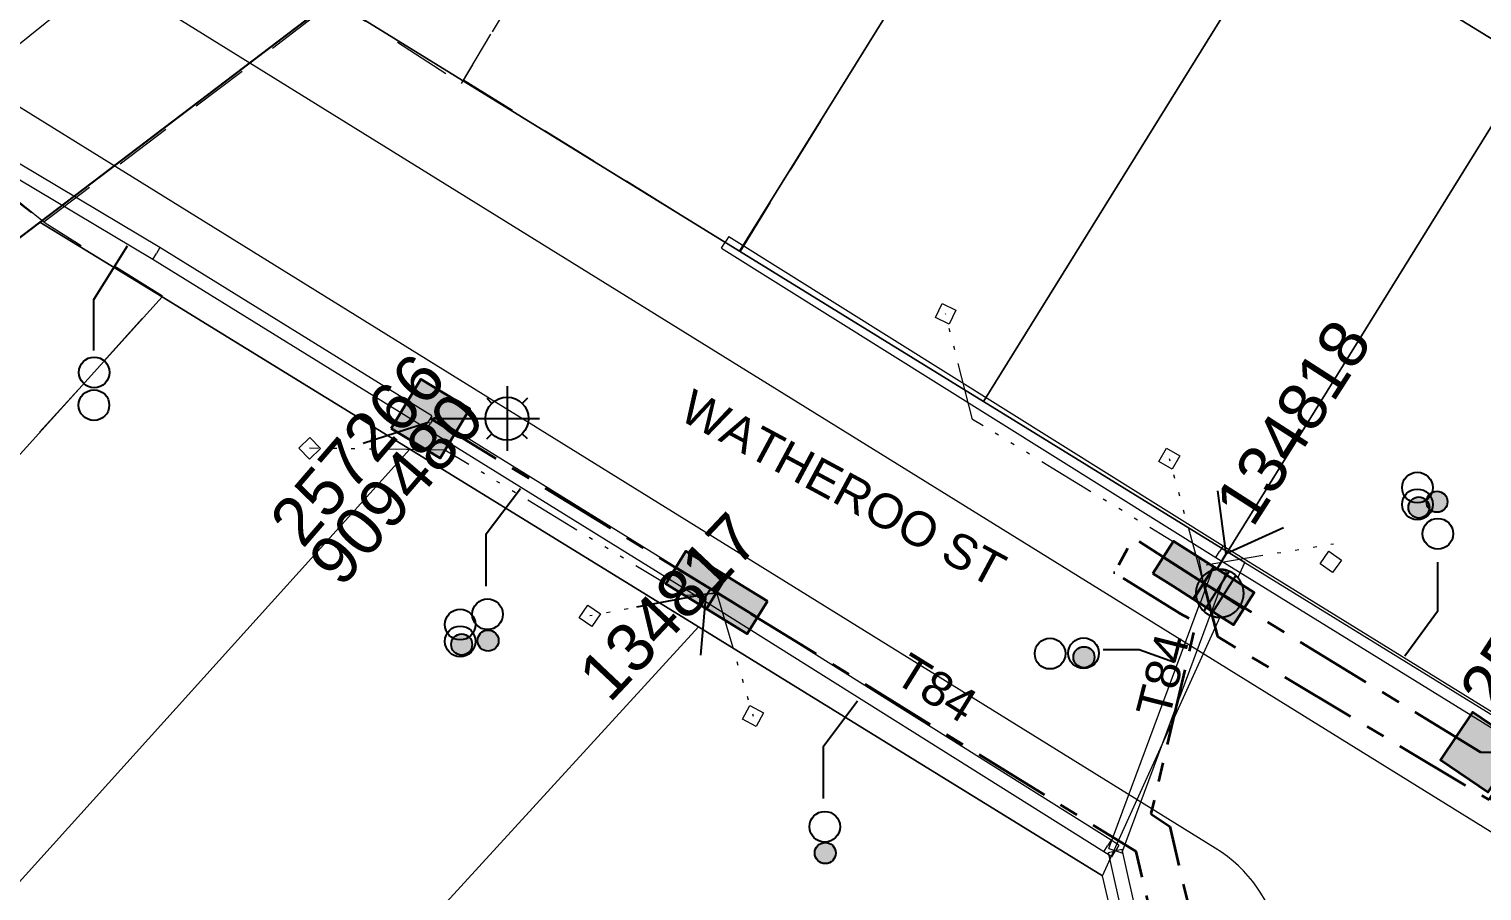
# Model space of a CAD drawing. Header units: metres. Extents: x 308278 to 310511, y 6271134 to 6272874.
# Drawn here: x 308809.2 to 308885, y 6271956.1 to 6272001.1 of the extents above; entities that cross this region are included whole.
import ezdxf
from ezdxf.enums import TextEntityAlignment as Align

# ---------------------------------------------------------------- set-up
doc = ezdxf.new("R2010")
doc.units = ezdxf.units.M
doc.set_wipeout_variables(frame=1)
for name, pattern in [('Cable Exist UG', [7, 4, -1, 1, -1]), ('Dash', [5, 3, -2]), ('DOT', [6.35, 0, -6.35]), ('PHANTOMX2', [6.6, 3, -0.75, 0.2, -0.75, 0.2, -0.75, 0.2, -0.75])]:
    doc.linetypes.add(name, pattern=pattern)
doc.layers.get('0').update_dxf_attribs({"color": 6})
for name, color, linetype, lineweight in [('_User Miscellaneous1', 30, 'Continuous', 13), ('_User_LV_Exist', 5, 'Continuous', 35), ('_User_SL_Exist', 4, 'Continuous', 35), ('Cadastre Developer_SP_EXT', 98, 'Continuous', 15), ('Cadastre Land Parcels_SP_EXT', 118, 'Continuous', 15), ('Cadastre Roads_SP_EXT', 218, 'Continuous', 15), ('Mains_LV_EXT', 163, 'Continuous', 25), ('Mains_LV_SL_EXT', 135, 'Continuous', 25), ('Services_SP_EXT', 42, 'PHANTOMX2', 20)]:
    doc.layers.add(name, color=color, linetype=linetype, lineweight=lineweight)
doc.layers.add('Cadastre Roads_SP_NEW', color=214, linetype='Continuous', lineweight=15, transparency=0.8)
for name, color, linetype in [('Duct_SP_EXT', 30, 'Continuous'), ('Equip_LV_EXT', 7, 'Continuous'), ('Equip_SP_SL_EXT', 7, 'Continuous'), ('SupportsUG_SP_LV_EXT', 7, 'Continuous'), ('SupportsUG_SP_LV_SL_EXT', 7, 'Continuous'), ('Trench_SP_EXT', 7, 'Continuous')]:
    doc.layers.add(name, color=color, linetype=linetype)
doc.styles.add('COLUMN_LABEL', font='arial.ttf', dxfattribs={"height": 2})
doc.styles.add('iecARIAL', font='arial.ttf', dxfattribs={"height": 2})
doc.styles.add('POLE_LABEL', font='arial.ttf', dxfattribs={"height": 2})
doc.styles.add('SL_LABEL', font='arial.ttf', dxfattribs={"height": 2})
doc.styles.get("Standard").update_dxf_attribs({"font": 'arial.ttf'})

# ---------------------------------------------------------------- blocks, each defined once
blk = doc.blocks.new('COLUMN_EXT')
blk.add_hatch(color=256).paths.add_polyline_path([(1.5, -1.5), (1.5, 1.5), (-1.5, 1.5), (-1.5, -1.5)])
blk.add_lwpolyline([(1.5, 1.5), (-1.5, 1.5), (-1.5, -1.5), (1.5, -1.5)], close=True)
at = {"flags": 1}
blk.add_attdef('Z', (-1.813, 2.351), '', height=0.2, rotation=180, dxfattribs=at)
at = {"flags": 9}
for tag, p in [('STREETNAME', (-1.813, 1.6)), ('SUBURB', (-1.813, 1.8)), ('NOTES', (-1.813, 2)), ('LOCATION', (-1.813, 1.4)), ('LEGEND', (-1.813, 1.2)), ('USAGE', (-1.813, 1)), ('STATE', (-1.813, 0.8)), ('COLUMN_TYPE', (-1.813, 0.4)), ('OWNED_BY', (-1.813, 0.6))]:
    blk.add_attdef(tag, text='', height=0.2, rotation=180, dxfattribs=at).set_placement(p, align=Align.MIDDLE_LEFT)
for tag, style, p in [('STRUCTURE_PLANT_NUMBER', 'POLE_LABEL', (-1.813, -0.031)), ('STREET_CODE', 'COLUMN_LABEL', (-1.813, 0.2))]:
    blk.add_attdef(tag, text='', height=0.2, rotation=180, dxfattribs=dict(at, style=style)).set_placement(p, align=Align.MIDDLE_LEFT)
at = {"style": 'COLUMN_LABEL', "width": 0.9, "flags": 8}
blk.add_attdef('ASSET_NUM', text='', height=2, rotation=270, dxfattribs=at).set_placement((2, -4), align=Align.MIDDLE_LEFT)
blk = doc.blocks.new('PILLAR_EXT')
blk.add_hatch(color=256).paths.add_polyline_path([(-2.5, 1), (-2.5, -1), (2.5, -1), (2.5, 1)])
for p, q in [((0, 1), (0, -1)), ((-2.5, 0), (2.5, 0))]:
    blk.add_line(p, q)
at = {"ltscale": 10}
blk.add_line((2.5, 0), (-2.5, 0), dxfattribs=at)
blk.add_lwpolyline([(-2.5, -1), (-1.25, -1), (1.25, -1), (2.5, -1), (2.5, 1), (-2.5, 1)], close=True)
at = {"width": 0.9, "flags": 8}
blk.add_attdef('ASSET_NUM', text='', height=2, rotation=90, dxfattribs=at).set_placement((-2, 4), align=Align.MIDDLE_LEFT)
for tag, p, flags in [('OWNED_BY', (0, -0.2), 9), ('STATE', (0, -0.4), 9), ('SUPPORT_TYPE', (0, -0.6), 9), ('USAGE', (0, -0.8), 9), ('LEGEND', (0, -1), 9), ('LOCATION', (0, -1.2), 9), ('NOTES', (0, -1.4), 9), ('PARENT', (0, -1.6), 9), ('STREETNAME', (0, -1.8), 9), ('SUBURB', (0, -2), 1)]:
    blk.add_attdef(tag, p, '', height=0.2, dxfattribs=dict(flags=flags))
blk = doc.blocks.new('DUCT_EXT')
blk.add_circle((0, 0.8), 0.8)
at = {"flags": 1}
blk.add_attdef('Z', (0, 0), '', height=0.2, dxfattribs=at)
at = {"flags": 9}
for tag, p in [('DUCT_CODE', (0, 0)), ('XSECT_TYPE', (0, -0.2)), ('STATE', (0, -0.6)), ('FB_REFERENCE', (0, -0.4)), ('NOTES', (0, -0.8))]:
    blk.add_attdef(tag, text='', height=0.2, dxfattribs=at).set_placement(p, align=Align.MIDDLE_LEFT)
blk = doc.blocks.new('*U479')
at = {"transparency": 33554687, "flags": 9}
for tag, p in [('LRATECODE', (-7.4, 0)), ('LOUTREACHVOCAB', (-7.2, 0)), ('LOUTREACH', (-7, 0)), ('LANTNUMBER', (-6.6, 0)), ('LNEW', (-6.4, 0)), ('LMASTVOCAB', (-6.2, 0)), ('LMAST', (-6, 0)), ('LLAMPVOCAB', (-5.8, 0)), ('LLAMP', (-5.6, 0)), ('LEXIST', (-5.4, 0)), ('LCHARGE3PERCENT', (-5.2, 0)), ('LCHARGE3', (-5, 0)), ('LCHARGE2PERCENT', (-4.8, 0)), ('LCHARGE2', (-4.6, 0)), ('LCHARGE1PERCENT', (-4.4, 0)), ('LCHARGE1', (-4.2, 0)), ('LCATEGORY', (-4, 0)), ('LBRACKETVOCAB', (-3.8, 0)), ('LBRACKET', (-3.6, 0)), ('LKINGHEIGHT', (-3.4, 0)), ('CREPLACE', (-3.2, 0)), ('CREMOVE', (-3, 0)), ('CNUMBER', (-2.8, 0)), ('CNEW', (-2.6, 0)), ('CEXIST', (-2.4, 0)), ('USAGE', (-2.2, 0)), ('STATE', (-2, 0)), ('OWNED_BY', (-1.8, 0)), ('ORIENTATION', (-1.6, 0)), ('OPERATING_VOLTAGE', (-1.4, 0)), ('NO_PHASES', (-1.2, 0)), ('LANTERN_TYPE', (-1, 0)), ('LANTERN_PURPOSE', (-0.8, 0)), ('CONTROL_TYPE', (-0.6, 0)), ('CONSTRUCTED_VOLTAGE', (-0.4, 0))]:
    blk.add_attdef(tag, text='', height=0.001, rotation=270, dxfattribs=at).set_placement(p, align=Align.MIDDLE_LEFT)
at = {"transparency": 33554687, "style": 'SL_LABEL', "flags": 9}
blk.add_attdef('STREET_CODE', text='', height=0.001, rotation=270, dxfattribs=at).set_placement((0.001, 0), align=Align.MIDDLE_LEFT)
at = {"transparency": 33554687, "flags": 1}
blk.add_attdef('Z', (0, 0), '', height=0.001, rotation=270, dxfattribs=at)
at = {"transparency": 33554687, "width": 0.9}
blk.add_attdef('LNUMBER', text='', height=1, dxfattribs=at).set_placement((7, -1), align=Align.MIDDLE_LEFT)
at = {"transparency": 33554687, "flags": 9}
for tag, p in [('LREMOVE', (0, -7.6)), ('LREPLACE', (0, -7.8)), ('LTYPE', (0, -8)), ('LTYPEVOCAB', (0, -8.2)), ('LEGEND', (0, -8.4)), ('SUBURB', (0, -8.6)), ('STREETNAME', (0, -8.8)), ('LOCATION', (0, -9)), ('NOTES', (0, -9.2)), ('MAINTAINED_BY', (0, -9.863))]:
    blk.add_attdef(tag, text='', height=0.001, dxfattribs=at).set_placement(p, align=Align.MIDDLE_LEFT)
blk.add_attdef('OPERATED_BY', (0, -9.607), '', height=0.001, dxfattribs=at)
at = {"linetype": 'DOT', "transparency": 33554687}
blk.add_wipeout([(5.688, 0), (5.061, -1.061), (4, -1.688), (2.939, -1.061), (2.313, 0), (2.939, 1.061), (4, 1.687), (5.061, 1.061)], dxfattribs=at)
at = {"transparency": 33554687}
for p, q in [((4, 1.687), (4, 0)), ((2.939, 1.061), (3.205, 0.795)), ((5.061, 1.061), (4.795, 0.795)), ((0, 0), (4, 0)), ((4, 0), (5.688, 0)), ((4, 0), (4, -1.688)), ((2.939, -1.061), (3.205, -0.795)), ((5.061, -1.061), (4.795, -0.795))]:
    blk.add_line(p, q, dxfattribs=at)
blk.add_circle((4, 0), 1.125, dxfattribs=at)
blk = doc.blocks.new('CCP_EXT')
at = {"flags": 9}
for tag, p in [('USAGE', (0, -1.2)), ('LEGEND', (0, -1.4)), ('LIFE_SUPPORT', (0, -1.6)), ('STATE', (0, -1.8)), ('NOTES', (0, -2))]:
    blk.add_attdef(tag, text='', height=0.2, dxfattribs=at).set_placement(p, align=Align.MIDDLE_LEFT)
at = {"transparency": 33554687}
blk.add_wipeout([(0, 0.566), (0.566, 0), (0, -0.566), (-0.566, 0)], dxfattribs=at)
blk.add_lwpolyline([(-0.566, 0), (0, 0.566), (0.566, 0), (0, -0.566), (-0.566, 0)])
at = {"flags": 1}
blk.add_attdef('Z', (0, 0), '', height=0.2, dxfattribs=at)
at = {"flags": 9}
for tag, p in [('CCP_TYPE', (0, 0)), ('OPERATING_VOLTAGE', (0, -0.6)), ('ORIENTATION', (0, -0.8)), ('CONSTRUCTED_VOLTAGE', (0, -0.2)), ('NO_PHASES', (0, -0.4)), ('OWNED_BY', (0, -1))]:
    blk.add_attdef(tag, text='', height=0.2, dxfattribs=at).set_placement(p, align=Align.MIDDLE_LEFT)
blk = doc.blocks.new('LV_UG_LINKS_CLOSED_EXT')
at = {"layer": 'Equip_LV_EXT'}
for tag, flags, p in [('ACTUAL_STATUS', 9, (3, -2)), ('CONSTRUCTED_VOLTAGE', 9, (3, -2.2)), ('OPERATING_VOLTAGE', 9, (3, -2.6)), ('ORIENTATION', 9, (3, -2.8)), ('STATE', 9, (3, -3)), ('NO_PHASES', 9, (3, -2.4)), ('SWITCH_TYPE', 9, (3, -3.2)), ('OWNED_BY', 9, (3, -3.8)), ('USAGE', 9, (3, -3.4)), ('NOTES', 9, (3, -3.6)), ('TYPE', 9, (3, -4.6)), ('OPERATED_BY', 9, (3, -4)), ('MAINTAINED_BY', 9, (3, -4.2)), ('NUMBER_OF_PHASES', 9, (3, -4.4)), ('Z', 1, (3, -4.8))]:
    blk.add_attdef(tag, text='', height=0.2, dxfattribs=dict(at, flags=flags)).set_placement(p, align=Align.MIDDLE_LEFT)
at = {"transparency": 33554687}
blk.add_wipeout([(4, 1.25), (3.969, 1.25), (3.939, 1.248), (3.908, 1.247), (3.877, 1.244), (3.847, 1.241), (3.817, 1.236), (3.786, 1.232), (3.756, 1.226), (3.726, 1.22), (3.696, 1.213), (3.667, 1.205), (3.637, 1.196), (3.608, 1.187), (3.579, 1.177), (3.55, 1.166), (3.522, 1.155), (3.493, 1.143), (3.466, 1.13), (3.438, 1.117), (3.411, 1.102), (3.384, 1.088), (3.357, 1.072), (3.331, 1.056), (3.306, 1.039), (3.28, 1.022), (3.255, 1.004), (3.231, 0.985), (3.207, 0.966), (3.184, 0.947), (3.161, 0.926), (3.138, 0.905), (3.116, 0.884), (3.095, 0.862), (3.074, 0.839), (3.053, 0.816), (3.034, 0.793), (3.015, 0.769), (2.996, 0.745), (2.978, 0.72), (2.961, 0.694), (2.944, 0.669), (2.928, 0.643), (2.912, 0.616), (2.898, 0.589), (2.883, 0.562), (2.87, 0.534), (2.857, 0.507), (2.845, 0.478), (2.834, 0.45), (2.823, 0.421), (2.813, 0.392), (2.804, 0.363), (2.795, 0.333), (2.787, 0.304), (2.78, 0.274), (2.774, 0.244), (2.768, 0.214), (2.764, 0.183), (2.759, 0.153), (2.756, 0.123), (2.753, 0.092), (2.752, 0.061), (2.75, 0.031), (2.75, 0), (2.75, -0.031), (2.752, -0.061), (2.753, -0.092), (2.756, -0.123), (2.759, -0.153), (2.764, -0.183), (2.768, -0.214), (2.774, -0.244), (2.78, -0.274), (2.787, -0.304), (2.795, -0.333), (2.804, -0.363), (2.813, -0.392), (2.823, -0.421), (2.834, -0.45), (2.845, -0.478), (2.857, -0.507), (2.87, -0.534), (2.883, -0.562), (2.898, -0.589), (2.912, -0.616), (2.928, -0.643), (2.944, -0.669), (2.961, -0.694), (2.978, -0.72), (2.996, -0.745), (3.015, -0.769), (3.034, -0.793), (3.053, -0.816), (3.074, -0.839), (3.095, -0.862), (3.116, -0.884), (3.138, -0.905), (3.161, -0.926), (3.184, -0.947), (3.207, -0.966), (3.231, -0.985), (3.255, -1.004), (3.28, -1.022), (3.306, -1.039), (3.331, -1.056), (3.357, -1.072), (3.384, -1.088), (3.411, -1.102), (3.438, -1.117), (3.466, -1.13), (3.493, -1.143), (3.522, -1.155), (3.55, -1.166), (3.579, -1.177), (3.608, -1.187), (3.637, -1.196), (3.667, -1.205), (3.696, -1.213), (3.726, -1.22), (3.756, -1.226), (3.786, -1.232), (3.817, -1.236), (3.847, -1.241), (3.877, -1.244), (3.908, -1.247), (3.939, -1.248), (3.969, -1.25), (4, -1.25), (4.031, -1.25), (4.061, -1.248), (4.092, -1.247), (4.123, -1.244), (4.153, -1.241), (4.183, -1.236), (4.214, -1.232), (4.244, -1.226), (4.274, -1.22), (4.304, -1.213), (4.333, -1.205), (4.363, -1.196), (4.392, -1.187), (4.421, -1.177), (4.45, -1.166), (4.478, -1.155), (4.507, -1.143), (4.534, -1.13), (4.562, -1.117), (4.589, -1.102), (4.616, -1.088), (4.643, -1.072), (4.669, -1.056), (4.694, -1.039), (4.72, -1.022), (4.745, -1.004), (4.769, -0.985), (4.793, -0.966), (4.816, -0.947), (4.839, -0.926), (4.862, -0.905), (4.884, -0.884), (4.905, -0.862), (4.926, -0.839), (4.947, -0.816), (4.966, -0.793), (4.985, -0.769), (5.004, -0.745), (5.022, -0.72), (5.039, -0.694), (5.056, -0.669), (5.072, -0.643), (5.088, -0.616), (5.102, -0.589), (5.117, -0.562), (5.13, -0.534), (5.143, -0.507), (5.155, -0.478), (5.166, -0.45), (5.177, -0.421), (5.187, -0.392), (5.196, -0.363), (5.205, -0.333), (5.213, -0.304), (5.22, -0.274), (5.226, -0.244), (5.232, -0.214), (5.236, -0.183), (5.241, -0.153), (5.244, -0.123), (5.247, -0.092), (5.248, -0.061), (5.25, -0.031), (5.25, 0), (5.25, 0.031), (5.248, 0.061), (5.247, 0.092), (5.244, 0.123), (5.241, 0.153), (5.236, 0.183), (5.232, 0.214), (5.226, 0.244), (5.22, 0.274), (5.213, 0.304), (5.205, 0.333), (5.196, 0.363), (5.187, 0.392), (5.177, 0.421), (5.166, 0.45), (5.155, 0.478), (5.143, 0.507), (5.13, 0.534), (5.117, 0.562), (5.102, 0.589), (5.088, 0.616), (5.072, 0.643), (5.056, 0.669), (5.039, 0.694), (5.022, 0.72), (5.004, 0.745), (4.985, 0.769), (4.966, 0.793), (4.947, 0.816), (4.926, 0.839), (4.905, 0.862), (4.884, 0.884), (4.862, 0.905), (4.839, 0.926), (4.816, 0.947), (4.793, 0.966), (4.769, 0.985), (4.745, 1.004), (4.72, 1.022), (4.694, 1.039), (4.669, 1.056), (4.643, 1.072), (4.616, 1.088), (4.589, 1.102), (4.562, 1.117), (4.534, 1.13), (4.507, 1.143), (4.478, 1.155), (4.45, 1.166), (4.421, 1.177), (4.392, 1.187), (4.363, 1.196), (4.333, 1.205), (4.304, 1.213), (4.274, 1.22), (4.244, 1.226), (4.214, 1.232), (4.183, 1.236), (4.153, 1.241), (4.123, 1.244), (4.092, 1.247), (4.061, 1.248), (4.031, 1.25)], dxfattribs=at).dxf.layer = 'Equip_LV_EXT'
at = {"layer": 'Equip_LV_EXT'}
for p, q in [((3.792, 1.232), (3.792, -1.232)), ((4.208, 1.232), (4.208, -1.232))]:
    blk.add_line(p, q, dxfattribs=at)
at = {"layer": 'Equip_LV_EXT', "flags": 128}
blk.add_lwpolyline([(4, 1.25), (3.969, 1.25), (3.939, 1.248), (3.908, 1.247), (3.877, 1.244), (3.847, 1.241), (3.817, 1.236), (3.786, 1.232), (3.756, 1.226), (3.726, 1.22), (3.696, 1.213), (3.667, 1.205), (3.637, 1.196), (3.608, 1.187), (3.579, 1.177), (3.55, 1.166), (3.522, 1.155), (3.493, 1.143), (3.466, 1.13), (3.438, 1.117), (3.411, 1.102), (3.384, 1.088), (3.357, 1.072), (3.331, 1.056), (3.306, 1.039), (3.28, 1.022), (3.255, 1.004), (3.231, 0.985), (3.207, 0.966), (3.184, 0.947), (3.161, 0.926), (3.138, 0.905), (3.116, 0.884), (3.095, 0.862), (3.074, 0.839), (3.053, 0.816), (3.034, 0.793), (3.015, 0.769), (2.996, 0.745), (2.978, 0.72), (2.961, 0.694), (2.944, 0.669), (2.928, 0.643), (2.912, 0.616), (2.898, 0.589), (2.883, 0.562), (2.87, 0.534), (2.857, 0.507), (2.845, 0.478), (2.834, 0.45), (2.823, 0.421), (2.813, 0.392), (2.804, 0.363), (2.795, 0.333), (2.787, 0.304), (2.78, 0.274), (2.774, 0.244), (2.768, 0.214), (2.764, 0.183), (2.759, 0.153), (2.756, 0.123), (2.753, 0.092), (2.752, 0.061), (2.75, 0.031), (2.75, 0), (2.75, -0.031), (2.752, -0.061), (2.753, -0.092), (2.756, -0.123), (2.759, -0.153), (2.764, -0.183), (2.768, -0.214), (2.774, -0.244), (2.78, -0.274), (2.787, -0.304), (2.795, -0.333), (2.804, -0.363), (2.813, -0.392), (2.823, -0.421), (2.834, -0.45), (2.845, -0.478), (2.857, -0.507), (2.87, -0.534), (2.883, -0.562), (2.898, -0.589), (2.912, -0.616), (2.928, -0.643), (2.944, -0.669), (2.961, -0.694), (2.978, -0.72), (2.996, -0.745), (3.015, -0.769), (3.034, -0.793), (3.053, -0.816), (3.074, -0.839), (3.095, -0.862), (3.116, -0.884), (3.138, -0.905), (3.161, -0.926), (3.184, -0.947), (3.207, -0.966), (3.231, -0.985), (3.255, -1.004), (3.28, -1.022), (3.306, -1.039), (3.331, -1.056), (3.357, -1.072), (3.384, -1.088), (3.411, -1.102), (3.438, -1.117), (3.466, -1.13), (3.493, -1.143), (3.522, -1.155), (3.55, -1.166), (3.579, -1.177), (3.608, -1.187), (3.637, -1.196), (3.667, -1.205), (3.696, -1.213), (3.726, -1.22), (3.756, -1.226), (3.786, -1.232), (3.817, -1.236), (3.847, -1.241), (3.877, -1.244), (3.908, -1.247), (3.939, -1.248), (3.969, -1.25), (4, -1.25), (4.031, -1.25), (4.061, -1.248), (4.092, -1.247), (4.123, -1.244), (4.153, -1.241), (4.183, -1.236), (4.214, -1.232), (4.244, -1.226), (4.274, -1.22), (4.304, -1.213), (4.333, -1.205), (4.363, -1.196), (4.392, -1.187), (4.421, -1.177), (4.45, -1.166), (4.478, -1.155), (4.507, -1.143), (4.534, -1.13), (4.562, -1.117), (4.589, -1.102), (4.616, -1.088), (4.643, -1.072), (4.669, -1.056), (4.694, -1.039), (4.72, -1.022), (4.745, -1.004), (4.769, -0.985), (4.793, -0.966), (4.816, -0.947), (4.839, -0.926), (4.862, -0.905), (4.884, -0.884), (4.905, -0.862), (4.926, -0.839), (4.947, -0.816), (4.966, -0.793), (4.985, -0.769), (5.004, -0.745), (5.022, -0.72), (5.039, -0.694), (5.056, -0.669), (5.072, -0.643), (5.088, -0.616), (5.102, -0.589), (5.117, -0.562), (5.13, -0.534), (5.143, -0.507), (5.155, -0.478), (5.166, -0.45), (5.177, -0.421), (5.187, -0.392), (5.196, -0.363), (5.205, -0.333), (5.213, -0.304), (5.22, -0.274), (5.226, -0.244), (5.232, -0.214), (5.236, -0.183), (5.241, -0.153), (5.244, -0.123), (5.247, -0.092), (5.248, -0.061), (5.25, -0.031), (5.25, 0), (5.25, 0.031), (5.248, 0.061), (5.247, 0.092), (5.244, 0.123), (5.241, 0.153), (5.236, 0.183), (5.232, 0.214), (5.226, 0.244), (5.22, 0.274), (5.213, 0.304), (5.205, 0.333), (5.196, 0.363), (5.187, 0.392), (5.177, 0.421), (5.166, 0.45), (5.155, 0.478), (5.143, 0.507), (5.13, 0.534), (5.117, 0.562), (5.102, 0.589), (5.088, 0.616), (5.072, 0.643), (5.056, 0.669), (5.039, 0.694), (5.022, 0.72), (5.004, 0.745), (4.985, 0.769), (4.966, 0.793), (4.947, 0.816), (4.926, 0.839), (4.905, 0.862), (4.884, 0.884), (4.862, 0.905), (4.839, 0.926), (4.816, 0.947), (4.793, 0.966), (4.769, 0.985), (4.745, 1.004), (4.72, 1.022), (4.694, 1.039), (4.669, 1.056), (4.643, 1.072), (4.616, 1.088), (4.589, 1.102), (4.562, 1.117), (4.534, 1.13), (4.507, 1.143), (4.478, 1.155), (4.45, 1.166), (4.421, 1.177), (4.392, 1.187), (4.363, 1.196), (4.333, 1.205), (4.304, 1.213), (4.274, 1.22), (4.244, 1.226), (4.214, 1.232), (4.183, 1.236), (4.153, 1.241), (4.123, 1.244), (4.092, 1.247), (4.061, 1.248), (4.031, 1.25)], close=True, dxfattribs=at)
blk = doc.blocks.new('CABLE_LARGE_EXT')
h = blk.add_hatch(color=256)
edge = h.paths.add_edge_path()
edge.add_arc((0, 0.55), 0.55, 0, 360)
blk.add_circle((0, 0.55), 0.55)
at = {"flags": 1}
blk.add_attdef('Z', (0, 0), '', height=0.2, dxfattribs=at)
at = {"flags": 9}
for tag, p in [('COND_CODE', (0, 0)), ('XSECT_SIZE', (0, -0.6)), ('STATE', (0, -0.4)), ('FB_REFERENCE', (0, -0.2)), ('NOTES', (0, -0.8))]:
    blk.add_attdef(tag, text='', height=0.2, dxfattribs=at).set_placement(p, align=Align.MIDDLE_LEFT)

msp = doc.modelspace()

# ---------------------------------------------------------------- linework, layer by layer
at = {"layer": '_User Miscellaneous1'}
for p, q in [((308817.525, 6272007.407), (308804.412, 6271996.878)), ((308815.997, 6271989.669), (308803.143, 6271997.321)), ((308815.624, 6271989.054), (308802.775, 6271996.703)), ((308845.698, 6271990.252), (308845.507, 6271989.946)), ((308815.997, 6271989.669), (308815.811, 6271989.361)), ((308845.316, 6271989.641), (308845.507, 6271989.946)), ((308815.624, 6271989.054), (308815.811, 6271989.361)), ((308871.502, 6271974.106), (308871.313, 6271973.8)), ((308871.503, 6271974.105), (308871.313, 6271973.8)), ((308844.337, 6271971.26), (308844.527, 6271971.565)), ((308844.372, 6271971.238), (308844.337, 6271971.26)), ((308844.371, 6271971.239), (308844.562, 6271971.543)), ((308844.372, 6271971.238), (308844.562, 6271971.543)), ((308844.717, 6271971.871), (308844.527, 6271971.565)), ((308844.752, 6271971.849), (308844.562, 6271971.543)), ((308844.754, 6271971.848), (308844.562, 6271971.543)), ((308844.752, 6271971.849), (308844.717, 6271971.871)), ((308865.272, 6271958.128), (308865.463, 6271958.434)), ((308865.653, 6271958.739), (308865.463, 6271958.434)), ((308866.069, 6271958.482), (308865.653, 6271958.739)), ((308866.069, 6271958.482), (308865.879, 6271958.176)), ((308865.69, 6271957.87), (308865.272, 6271958.128)), ((308865.528, 6271958.097), (308865.879, 6271958.176)), ((308866.854, 6271952.159), (308865.528, 6271958.097)), ((308865.542, 6271958.301), (308865.879, 6271958.176)), ((308865.69, 6271957.87), (308865.879, 6271958.176)), ((308866.231, 6271958.254), (308865.879, 6271958.176)), ((308866.217, 6271958.05), (308865.879, 6271958.176)), ((308867.619, 6271952.036), (308866.231, 6271958.254))]:
    msp.add_line(p, q, dxfattribs=at)
at = {"layer": 'Cadastre Developer_SP_EXT', "linetype": 'Dash'}
for points in [[(308825.106, 6272002.536), (308824.457, 6272002.968), (308818.01, 6272008.063), (308812.073, 6272011.782), (308808.036, 6272014.915), (308804.118, 6272018.899), (308800.309, 6272023.815), (308784.695, 6272044.51), (308775.911, 6272056.052), (308761.624, 6272045.173), (308767.357, 6272037.84), (308771.976, 6272031.743), (308778.602, 6272022.994), (308781.112, 6272019.68), (308785.698, 6272013.623), (308790.124, 6272007.78), (308794.603, 6272003.089), (308797.739, 6272000.304), (308801.096, 6271997.733), (308802.914, 6271996.338), (308809.93, 6271991.015), (308825.106, 6272002.536)], [(308847.694, 6272024.965), (308841.835, 6272028.594), (308834.28, 6272034.294), (308818.025, 6272008.054), (308824.214, 6272003.117), (308831.735, 6271998.234), (308847.694, 6272024.965)], [(308862.033, 6272014.97), (308856.328, 6272019.174), (308847.694, 6272024.965), (308831.849, 6271998.416), (308846.3, 6271989.462), (308862.033, 6272014.97)]]:
    msp.add_lwpolyline(points, close=True, dxfattribs=at)
msp.add_lwpolyline([(308816.137, 6271987.131), (308809.998, 6271990.935), (308804.09, 6271995.747), (308804.09, 6271995.747, -0.005565), (308803.004, 6271996.437), (308803.004, 6271996.437), (308781.655, 6271972.828), (308789.501, 6271964.714), (308792.942, 6271961.482)], format="xyb", close=True, dxfattribs=at)
at = {"layer": 'Cadastre Land Parcels_SP_EXT', "linetype": 'Continuous'}
for points in [[(308983.983, 6272123.301), (308943.405, 6272177.112), (308941.022, 6272180.29), (308898.042, 6272147.657), (308766.292, 6272047.622), (308712.482, 6272006.767), (308755.633, 6271949.921), (308899.805, 6272059.389), (308983.983, 6272123.301)], [(308885.114, 6272036.121), (308876.307, 6272041.547), (308824.981, 6272002.576), (308846.26, 6271989.473), (308862.106, 6272015.002), (308869.268, 6272010.591), (308885.114, 6272036.121)], [(308913.417, 6272018.687), (308897.848, 6272028.277), (308882.002, 6272002.747), (308887.573, 6271999.314), (308897.571, 6271993.157), (308913.417, 6272018.687)], [(308874.84, 6272007.158), (308869.268, 6272010.591), (308862.106, 6272015.002), (308846.26, 6271989.473), (308858.995, 6271981.631), (308874.84, 6272007.158)], [(308887.573, 6271999.314), (308882.002, 6272002.747), (308874.84, 6272007.158), (308858.995, 6271981.631), (308871.73, 6271973.79), (308887.573, 6271999.314)], [(308902.006, 6271990.426), (308897.571, 6271993.157), (308887.573, 6271999.314), (308871.73, 6271973.79), (308872.647, 6271973.226), (308886.162, 6271964.904), (308902.006, 6271990.426)], [(308816.12, 6271987.101), (308809.72, 6271990.989), (308756.441, 6271950.533), (308761.623, 6271943.535), (308789.373, 6271964.612), (308792.91, 6271961.413), (308816.12, 6271987.101)], [(308829.047, 6271979.142), (308816.12, 6271987.101), (308792.91, 6271961.413), (308802.14, 6271953.064), (308803.98, 6271951.399), (308829.047, 6271979.142)], [(308820.338, 6271945.643), (308825.564, 6271949.612), (308830.773, 6271955.299), (308844.114, 6271969.865), (308829.047, 6271979.142), (308803.98, 6271951.399), (308814.906, 6271941.518), (308820.338, 6271945.643)], [(308857.281, 6271936.642), (308857.582, 6271937.081), (308857.878, 6271937.525), (308858.167, 6271937.972), (308858.451, 6271938.422), (308866.493, 6271951.384), (308865.211, 6271956.874), (308844.114, 6271969.865), (308830.773, 6271955.299), (308856.973, 6271936.207), (308857.281, 6271936.642)]]:
    msp.add_lwpolyline(points, close=True, dxfattribs=at)
at = {"layer": 'Cadastre Roads_SP_NEW'}
msp.add_arc((308867.149, 6271951.94), 7.5, 328.22469, 58.22469, dxfattribs=at)
at = {"layer": 'Duct_SP_EXT'}
for points in [[(308812.551, 6271984.295), (308812.551, 6271986.966), (308814.311, 6271989.758)], [(308833.029, 6271971.994), (308833.029, 6271974.732), (308834.815, 6271977.095)], [(308882.693, 6271973.24), (308882.693, 6271970.674), (308880.989, 6271968.342)], [(308865.239, 6271968.689), (308867.119, 6271968.686), (308868.976, 6271968.033)], [(308850.634, 6271960.903), (308850.634, 6271963.641), (308852.42, 6271966.004)]]:
    msp.add_lwpolyline(points, dxfattribs=at)
at = {"layer": 'Trench_SP_EXT', "linetype": 'Cable Exist UG'}
for points in [[(308874.656, 6271975.041), (308871.659, 6271973.687), (308871.228, 6271976.964)], [(308871.185, 6271972.856), (308871.659, 6271973.687)], [(308844.235, 6271968.401), (308844.513, 6271971.574), (308840.882, 6271970.892)]]:
    msp.add_lwpolyline(points, dxfattribs=at)

# ---------------------------------------------------------------- block references
at = {"layer": 'Duct_SP_EXT'}
for p, rotation in [((308813.363, 6271983.112), 87.12003183125645), ((308813.353, 6271981.434), 89.29721694232073)]:
    msp.add_blockref('DUCT_EXT', p, dxfattribs=dict(at, rotation=rotation))
for name, p in [('DUCT_EXT', (308881.648, 6271976.34)), ('DUCT_EXT', (308881.65, 6271975.464)), ('CABLE_LARGE_EXT', (308881.727, 6271975.55)), ('CABLE_LARGE_EXT', (308882.674, 6271975.85)), ('DUCT_EXT', (308882.72, 6271973.93)), ('DUCT_EXT', (308833.103, 6271969.728)), ('DUCT_EXT', (308831.671, 6271969.19)), ('DUCT_EXT', (308831.673, 6271968.314)), ('CABLE_LARGE_EXT', (308831.75, 6271968.4)), ('CABLE_LARGE_EXT', (308833.129, 6271968.603)), ('DUCT_EXT', (308862.469, 6271967.672)), ('DUCT_EXT', (308864.223, 6271967.697)), ('CABLE_LARGE_EXT', (308864.242, 6271967.736)), ('DUCT_EXT', (308850.708, 6271958.637)), ('CABLE_LARGE_EXT', (308850.734, 6271957.513))]:
    msp.add_blockref(name, p, dxfattribs=at)
at = {"layer": 'SupportsUG_SP_LV_EXT'}
ref = msp.add_blockref('PILLAR_EXT', (308870.489, 6271972.16), dxfattribs=dict(at, rotation=327.4035631337328))
ref.add_attrib('ASSET_NUM', '134818', dxfattribs={"layer": '0', "height": 2.5, "rotation": 57.25707, "style": 'iecARIAL'}).set_placement((308871.989, 6271975.66), align=Align.MIDDLE_LEFT)
ref = msp.add_blockref('PILLAR_EXT', (308845.058, 6271971.667), dxfattribs=dict(at, rotation=148.4406180711244))
ref.add_attrib('ASSET_NUM', '134817', dxfattribs={"layer": '0', "height": 2.5, "rotation": 46.62046, "style": 'iecARIAL'}).set_placement((308846.558, 6271975.167), align=Align.MIDDLE_RIGHT)
at = {"layer": 'SupportsUG_SP_LV_SL_EXT'}
ref = msp.add_blockref('COLUMN_EXT', (308830.121, 6271980.742), dxfattribs=dict(at, rotation=148.8813886877832))
ref.add_attrib('ASSET_NUM', '909480', dxfattribs={"layer": '0', "height": 2.5, "rotation": 49.29133, "style": 'COLUMN_LABEL'}).set_placement((308832.121, 6271981.492), align=Align.MIDDLE_RIGHT)
ref = msp.add_blockref('COLUMN_EXT', (308884.939, 6271963.329), dxfattribs=dict(at, rotation=326.0185536000016))
ref.add_attrib('ASSET_NUM', '909481', dxfattribs={"layer": '0', "height": 2.5, "rotation": 57.16379, "style": 'COLUMN_LABEL'}).set_placement((308886.939, 6271964.079), align=Align.MIDDLE_LEFT)

# ---------------------------------------------------------------- texts
at = {"layer": 'Cadastre Roads_SP_EXT'}
msp.add_text('WATHEROO ST', height=1.8, rotation=331.71509, dxfattribs=at).set_placement((308843.002, 6271980.749))
at = {"layer": 'Mains_LV_EXT'}
for rotation, p in [(75.71283, (308868.685, 6271965.016)), (328.24092, (308854.213, 6271967.054))]:
    msp.add_text('T84', height=1.8, rotation=rotation, dxfattribs=at).set_placement(p)

# ---------------------------------------------------------------- next in the draw order: block references
at = {"layer": 'Equip_SP_SL_EXT'}
ref = msp.add_blockref('*U479', (308830.121, 6271980.742), dxfattribs=at)
ref.add_attrib('ASSET_NUM', '257266', dxfattribs={"layer": '0', "height": 2.5, "rotation": 49.29133, "style": 'iecARIAL'}).set_placement((308831.621, 6271982.242), align=Align.BOTTOM_RIGHT)
ref = msp.add_blockref('*U479', (308884.939, 6271963.329), dxfattribs=at)
ref.add_attrib('ASSET_NUM', '257267', dxfattribs={"layer": '0', "height": 2.5, "rotation": 57.16379, "style": 'iecARIAL'}).set_placement((308886.439, 6271964.829), align=Align.BOTTOM_LEFT)
at = {"layer": 'Services_SP_EXT'}
for p, rotation in [((308857.016, 6271986.21), 289.2683097363453), ((308868.701, 6271978.645), 285.4035632178484), ((308877.126, 6271973.258), 189.4035629204756), ((308838.443, 6271970.449), 10.44061816802037), ((308846.964, 6271965.215), 106.4406180502252)]:
    msp.add_blockref('CCP_EXT', p, dxfattribs=dict(at, rotation=rotation))

# ---------------------------------------------------------------- next in the draw order: linework, layer by layer
at = {"layer": '_User Miscellaneous1'}
for p, q in [((308845.698, 6271990.252), (308871.503, 6271974.105)), ((308830.186, 6271980.887), (308815.997, 6271989.669)), ((308829.807, 6271980.274), (308815.624, 6271989.054)), ((308829.807, 6271980.274), (308829.996, 6271980.58)), ((308829.933, 6271980.195), (308830.123, 6271980.5)), ((308830.186, 6271980.887), (308829.996, 6271980.58)), ((308830.313, 6271980.806), (308830.123, 6271980.5)), ((308844.717, 6271971.871), (308830.313, 6271980.806)), ((308844.337, 6271971.26), (308829.933, 6271980.195)), ((308865.272, 6271958.128), (308844.371, 6271971.239)), ((308865.653, 6271958.739), (308844.754, 6271971.848))]:
    msp.add_line(p, q, dxfattribs=at)
at = {"layer": '_User_LV_Exist', "linetype": 'Cable Exist UG', "flags": 128}
msp.add_lwpolyline([(308840.63, 6271919.042), (308844.029, 6271921.615), (308844.029, 6271921.615), (308850.191, 6271926.285), (308850.191, 6271926.285, 0.073478), (308858.533, 6271935.031), (308858.533, 6271935.031, 0.016635), (308860.083, 6271937.356), (308860.083, 6271937.356), (308868.649, 6271951.006), (308867.166, 6271957.319), (308866.969, 6271958.14), (308866.969, 6271958.14), (308845.156, 6271971.606)], format="xyb", dxfattribs=at)
at = {"layer": '_User_SL_Exist', "linetype": 'Cable Exist UG', "flags": 128}
msp.add_lwpolyline([(308830.121, 6271980.742), (308845.058, 6271971.667)], dxfattribs=at)
at = {"layer": 'Mains_LV_SL_EXT', "linetype": 'Cable Exist UG'}
msp.add_lwpolyline([(308830.121, 6271980.742), (308845.058, 6271971.667)], dxfattribs=at)
at = {"layer": 'Services_SP_EXT'}
for points in [[(308845.058, 6271971.667), (308838.443, 6271970.449)], [(308845.058, 6271971.667), (308846.964, 6271965.215)]]:
    msp.add_lwpolyline(points, dxfattribs=at)
at = {"layer": 'Trench_SP_EXT', "linetype": 'Cable Exist UG'}
msp.add_lwpolyline([(308830.045, 6271980.55), (308826.6, 6271979.448)], dxfattribs=at)

# ---------------------------------------------------------------- next in the draw order: block references
at = {"layer": '_User_LV_Exist'}
ref = msp.add_blockref('PILLAR_EXT', (308845.058, 6271971.667), dxfattribs=dict(at, rotation=148.4406180711244))
ref.add_attrib('ASSET_NUM', '134817', dxfattribs={"layer": '0', "height": 2.5, "rotation": 46.62046, "style": 'iecARIAL'}).set_placement((308846.558, 6271975.167), align=Align.MIDDLE_RIGHT)
at = {"layer": '_User_SL_Exist'}
ref = msp.add_blockref('COLUMN_EXT', (308884.939, 6271963.329), dxfattribs=dict(at, rotation=326.0185536000016))
ref.add_attrib('ASSET_NUM', '909481', dxfattribs={"layer": '0', "height": 2.5, "rotation": 57.16379, "style": 'COLUMN_LABEL'}).set_placement((308886.939, 6271964.079), align=Align.MIDDLE_LEFT)
at = {"layer": 'Services_SP_EXT', "rotation": 359.2650931159666}
msp.add_blockref('CCP_EXT', (308823.811, 6271979.193), dxfattribs=at)

# ---------------------------------------------------------------- next in the draw order: linework, layer by layer
at = {"layer": 'Cadastre Roads_SP_EXT', "linetype": 'Continuous'}
msp.add_lwpolyline([(308872.647, 6271973.226), (308871.73, 6271973.79), (308858.996, 6271981.631), (308846.26, 6271989.474), (308824.981, 6272002.576), (308809.72, 6271990.989), (308816.12, 6271987.101), (308829.047, 6271979.142), (308844.114, 6271969.865), (308865.211, 6271956.874), (308872.647, 6271973.226)], close=True, dxfattribs=at)
at = {"layer": 'Services_SP_EXT'}
msp.add_lwpolyline([(308845.156, 6271971.606), (308843.412, 6271971.505), (308843.412, 6271971.505), (308830.88, 6271979.102), (308823.811, 6271979.193)], dxfattribs=at)

# ---------------------------------------------------------------- next in the draw order: block references
at = {"layer": '_User_SL_Exist'}
ref = msp.add_blockref('COLUMN_EXT', (308830.121, 6271980.742), dxfattribs=dict(at, rotation=148.8813886877832))
ref.add_attrib('ASSET_NUM', '909480', dxfattribs={"layer": '0', "height": 2.5, "rotation": 49.29133, "style": 'COLUMN_LABEL'}).set_placement((308832.121, 6271981.492), align=Align.MIDDLE_RIGHT)

# ---------------------------------------------------------------- next in the draw order: block references
at = {"layer": 'Equip_LV_EXT', "rotation": 327.4035631337328}
msp.add_blockref('LV_UG_LINKS_CLOSED_EXT', (308867.962, 6271973.776), dxfattribs=at)

# ---------------------------------------------------------------- next in the draw order: linework, layer by layer
at = {"layer": '_User Miscellaneous1'}
for p, q in [((308845.316, 6271989.641), (308871.122, 6271973.495)), ((308871.122, 6271973.495), (308871.313, 6271973.8)), ((308871.123, 6271973.494), (308871.313, 6271973.8)), ((308871.502, 6271974.106), (308886.017, 6271965.137)), ((308865.542, 6271958.301), (308871.009, 6271973.005)), ((308866.217, 6271958.05), (308871.684, 6271972.754)), ((308871.009, 6271973.005), (308871.347, 6271972.879)), ((308871.123, 6271973.494), (308885.639, 6271964.525)), ((308871.684, 6271972.754), (308871.347, 6271972.879))]:
    msp.add_line(p, q, dxfattribs=at)
at = {"layer": '_User_LV_Exist', "linetype": 'Cable Exist UG', "flags": 128}
msp.add_lwpolyline([(308870.489, 6271972.16), (308866.83, 6271974.528), (308865.82, 6271972.7), (308865.82, 6271972.7), (308869.237, 6271970.583), (308870.093, 6271970.128), (308867.74, 6271960.11), (308867.74, 6271960.11), (308868.724, 6271959.455), (308870.785, 6271950.657), (308861.783, 6271936.303), (308861.783, 6271936.303, -0.016635), (308860.159, 6271933.867), (308860.159, 6271933.867, -0.073747), (308851.398, 6271924.691), (308851.398, 6271924.691), (308845.236, 6271920.021), (308841.838, 6271917.447), (308840.686, 6271916.575), (308840.686, 6271916.575), (308839.135, 6271915.401), (308828.119, 6271906.966), (308827.387, 6271906.416), (308822.694, 6271912.796), (308821.116, 6271913.79)], format="xyb", dxfattribs=at)
msp.add_lwpolyline([(308870.489, 6271972.16), (308871.211, 6271969.36), (308871.211, 6271969.36), (308885.39, 6271960.846), (308886.414, 6271962.416), (308886.414, 6271962.416), (308891.745, 6271958.986), (308906.21, 6271950.307), (308913.401, 6271945.852)], dxfattribs=at)
at = {"layer": '_User_SL_Exist', "linetype": 'Cable Exist UG', "flags": 128}
msp.add_lwpolyline([(308884.939, 6271963.329), (308870.489, 6271972.16)], dxfattribs=at)
at = {"layer": 'Cadastre Roads_SP_NEW'}
for p, q in [((308979.842, 6271900.72), (308810.297, 6272005.741)), ((308871.098, 6271958.316), (308805.926, 6271998.685))]:
    msp.add_line(p, q, dxfattribs=at)
at = {"layer": 'Mains_LV_SL_EXT', "linetype": 'Cable Exist UG'}
msp.add_lwpolyline([(308884.939, 6271963.329), (308870.489, 6271972.16)], dxfattribs=at)
at = {"layer": 'Services_SP_EXT'}
for points in [[(308870.489, 6271972.16), (308870.24, 6271973.491), (308870.24, 6271973.491), (308858.415, 6271980.702), (308857.016, 6271986.21)], [(308870.489, 6271972.16), (308868.701, 6271978.645)], [(308870.626, 6271973.116), (308877.263, 6271974.213)]]:
    msp.add_lwpolyline(points, dxfattribs=at)

# ---------------------------------------------------------------- next in the draw order: block references
at = {"layer": '_User_LV_Exist'}
ref = msp.add_blockref('PILLAR_EXT', (308870.489, 6271972.16), dxfattribs=dict(at, rotation=327.4035631337328))
ref.add_attrib('ASSET_NUM', '134818', dxfattribs={"layer": '0', "height": 2.5, "rotation": 57.25707, "style": 'iecARIAL'}).set_placement((308871.989, 6271975.66), align=Align.MIDDLE_LEFT)

doc.saveas('drawing.dxf')
